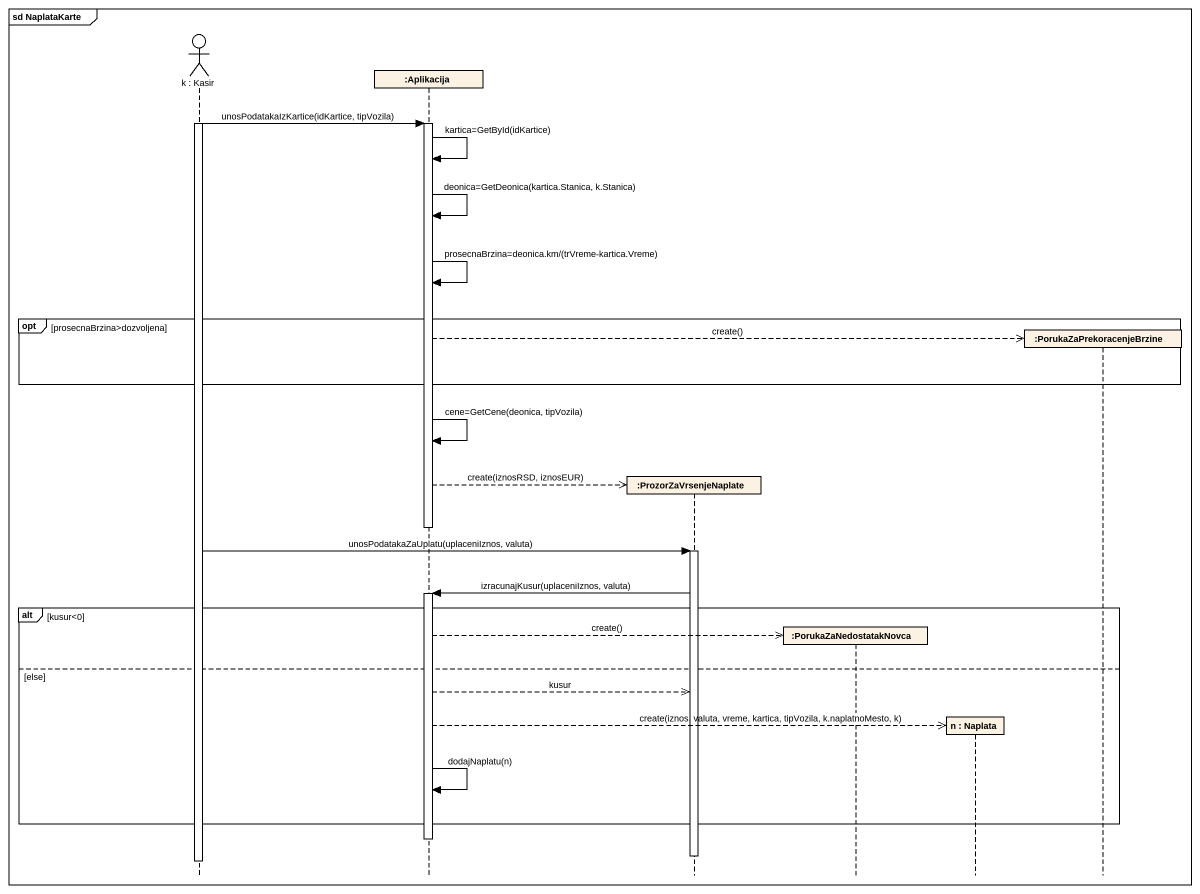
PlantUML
@startuml
mainframe sd NaplataKarte
hide footbox
actor "k : Kasir" as k
participant ":Aplikacija" as Aplikacija
participant ":ProzorZaVrsenjeNaplate" as ProzorZaVrsenjeNaplate
participant ":PorukaZaNedostatakNovca" as PorukaZaNedostatakNovca
participant "n : Naplata" as n
participant ":PorukaZaPrekoracenjeBrzine" as PorukaZaPrekoracenjeBrzine

activate k
k -> Aplikacija : unosPodatakaIzKartice(idKartice, tipVozila)
activate Aplikacija
Aplikacija -> Aplikacija : kartica=GetById(idKartice)
Aplikacija -> Aplikacija : deonica=GetDeonica(kartica.Stanica, k.Stanica)
Aplikacija -> Aplikacija : prosecnaBrzina=deonica.km/(trVreme-kartica.Vreme)
opt prosecnaBrzina>dozvoljena
  Aplikacija -->> PorukaZaPrekoracenjeBrzine ** : create()
end
Aplikacija -> Aplikacija : cene=GetCene(deonica, tipVozila)
Aplikacija -->> ProzorZaVrsenjeNaplate ** : create(iznosRSD, iznosEUR)
deactivate Aplikacija
k -> ProzorZaVrsenjeNaplate : unosPodatakaZaUplatu(uplaceniIznos, valuta)
activate ProzorZaVrsenjeNaplate
ProzorZaVrsenjeNaplate -> Aplikacija : izracunajKusur(uplaceniIznos, valuta)
activate Aplikacija
alt kusur<0
  Aplikacija -->> PorukaZaNedostatakNovca ** : create()
else else
  Aplikacija -->> ProzorZaVrsenjeNaplate : kusur
  Aplikacija -->> n ** : create(iznos, valuta, vreme, kartica, tipVozila, k.naplatnoMesto, k)
  Aplikacija -> Aplikacija : dodajNaplatu(n)
end
deactivate Aplikacija
deactivate ProzorZaVrsenjeNaplate
deactivate k
@enduml
